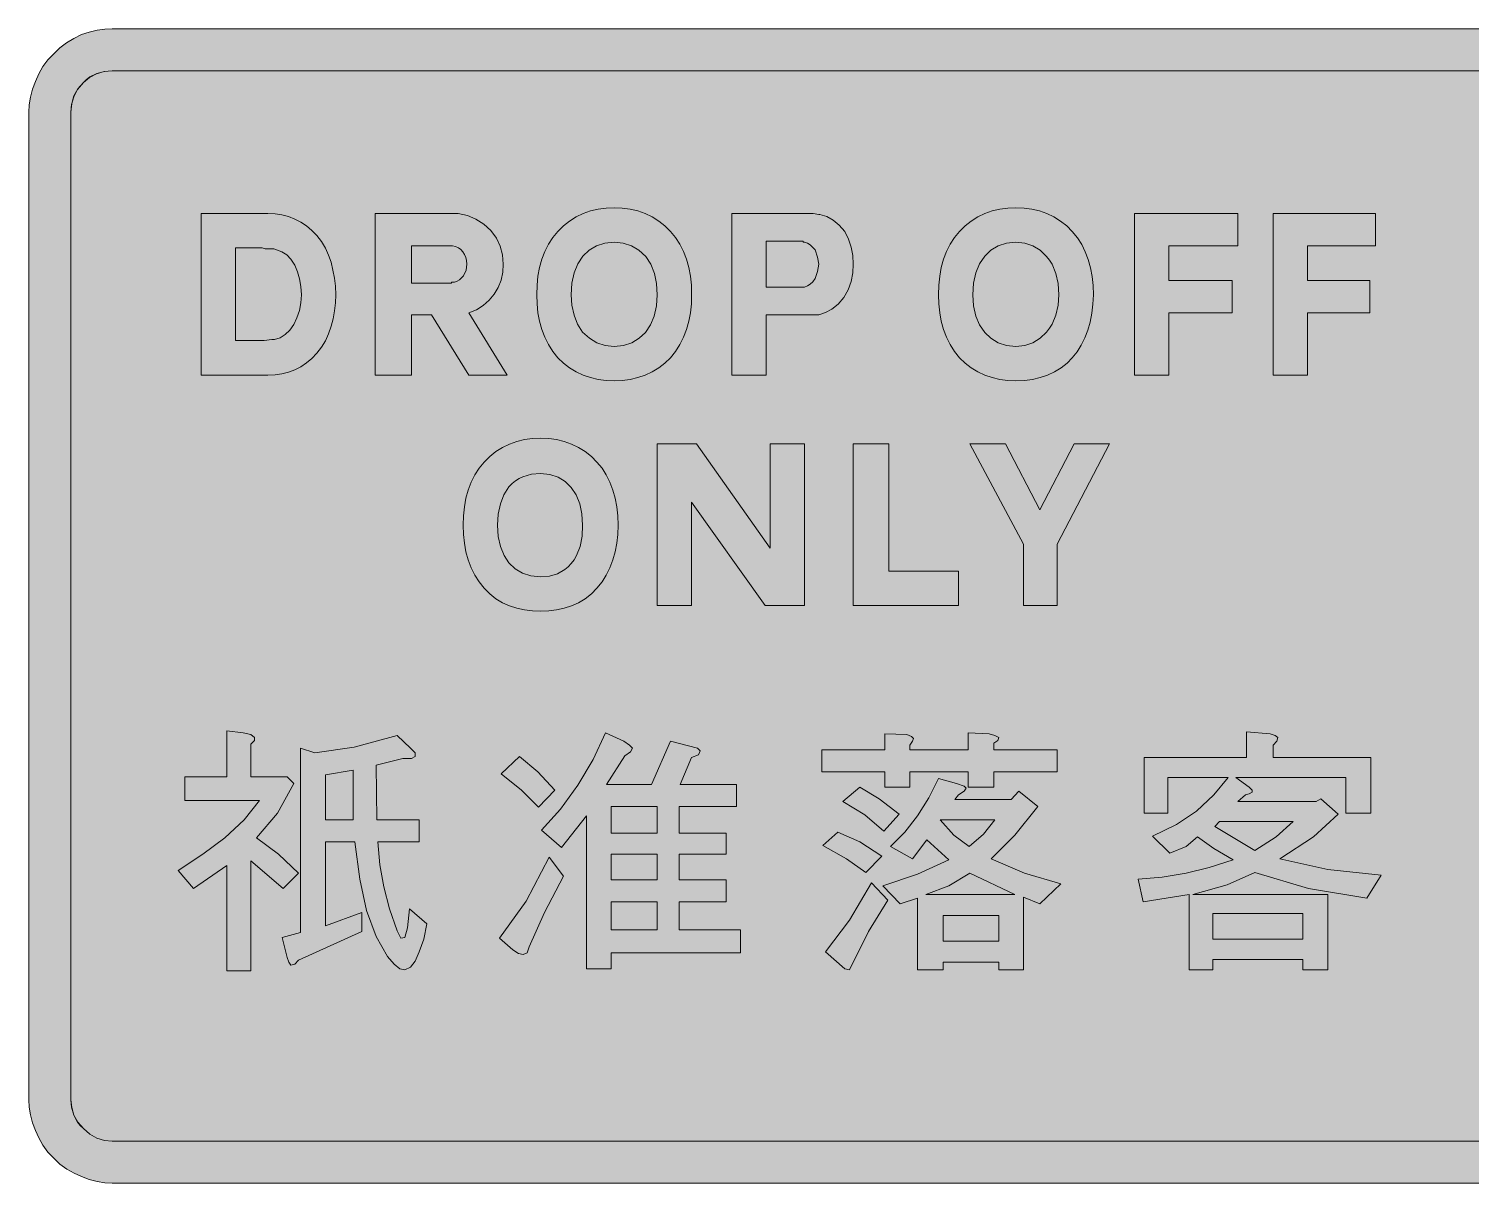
# Model space of a CAD drawing. Header units: metres. Extents: x 13 to 556, y 34 to 251.
# Drawn here: x 13.4 to 284.8, y 34.2 to 251.5 of the extents above; entities that cross this region are included whole.
import ezdxf

# ---------------------------------------------------------------- set-up
doc = ezdxf.new("R2010")
doc.units = ezdxf.units.M
doc.layers.add('FILL_BLACK_000000', color=7, linetype='Continuous', true_color=0x000000)
doc.layers.add('FILL_WHITE_FFFFFF', color=7, linetype='Continuous', true_color=0xffffff)

msp = doc.modelspace()

# ---------------------------------------------------------------- hatches: boundary and pattern name
at = {"layer": 'FILL_BLACK_000000', "true_color": 0x000000}
h = msp.add_hatch(color=7, dxfattribs=at)
h.dxf.hatch_style = 1
h.paths.add_polyline_path([(543.59, 251.19), (545.06, 250.85), (546.54, 250.38), (549.22, 248.85), (550.51, 247.9), (551.76, 246.78), (552.88, 245.64), (553.81, 244.37), (554.57, 243.01), (555.18, 241.56), (555.73, 240.08), (556.06, 238.61), (556.22, 237.18), (556.26, 235.8), (556.26, 49.86), (556.22, 48.48), (556.06, 47.05), (555.73, 45.58), (555.18, 44.1), (554.57, 42.73), (553.81, 41.35), (552.88, 40.05), (551.76, 38.88), (550.51, 37.76), (549.22, 36.83), (547.89, 36.07), (546.54, 35.46), (545.06, 34.88), (543.59, 34.49), (542.16, 34.27), (540.78, 34.2), (29.04, 34.2), (27.66, 34.27), (26.23, 34.49), (24.76, 34.88), (23.28, 35.46), (21.91, 36.07), (20.53, 36.83), (19.23, 37.76), (18.06, 38.88), (16.94, 40.05), (16.01, 41.35), (15.25, 42.73), (14.64, 44.1), (14.06, 45.58), (13.67, 47.05), (13.45, 48.48), (13.38, 49.86), (13.38, 235.8), (13.45, 237.18), (13.67, 238.61), (14.06, 240.08), (14.64, 241.56), (15.25, 243.01), (16.01, 244.37), (16.94, 245.64), (18.06, 246.78), (19.2, 247.9), (20.47, 248.85), (21.83, 249.67), (23.28, 250.38), (24.76, 250.85), (26.23, 251.19), (27.66, 251.39), (29.04, 251.46), (540.78, 251.46), (542.16, 251.39), (543.59, 251.19)])
h.paths.add_polyline_path([(27.64, 243.43), (26.2, 243.07), (24.84, 242.4), (24.21, 241.94), (23.64, 241.38), (22.54, 240.03), (21.84, 238.68), (21.43, 237.24), (21.3, 235.8), (21.3, 49.86), (21.44, 48.46), (21.86, 47.02), (22.59, 45.66), (23.64, 44.46), (24.84, 43.41), (26.2, 42.68), (27.64, 42.26), (29.04, 42.12), (540.78, 42.12), (542.18, 42.26), (543.61, 42.68), (544.98, 43.41), (546.18, 44.46), (546.79, 45.03), (547.28, 45.65), (547.98, 46.98), (548.38, 48.49), (548.52, 49.86), (548.52, 235.8), (548.36, 237.38), (547.89, 238.86), (547.15, 240.2), (546.18, 241.38), (545.01, 242.32), (543.68, 243), (542.26, 243.4), (540.78, 243.54), (29.04, 243.54), (27.64, 243.43)], flags=16)
h = msp.add_hatch(color=7, dxfattribs=at)
h.dxf.hatch_style = 1
h.paths.add_polyline_path([(126.57, 217.53), (128.01, 217.18), (129.39, 216.7), (130.7, 216.07), (131.94, 215.29), (133.1, 214.37), (134.16, 213.3), (135.11, 212.16), (135.92, 210.91), (136.6, 209.56), (137.15, 208.1), (137.58, 206.56), (137.88, 204.92), (138.06, 203.21), (138.12, 201.42), (138.06, 199.69), (137.88, 198.02), (137.58, 196.41), (137.15, 194.87), (136.6, 193.41), (135.92, 192.03), (135.11, 190.74), (134.16, 189.54), (133.1, 188.53), (131.94, 187.65), (130.7, 186.91), (129.39, 186.3), (128.01, 185.83), (126.57, 185.49), (125.07, 185.29), (123.54, 185.22), (122.01, 185.29), (120.51, 185.49), (119.07, 185.83), (117.69, 186.3), (116.38, 186.91), (115.14, 187.65), (113.98, 188.53), (112.92, 189.54), (111.97, 190.74), (111.16, 192.03), (110.48, 193.41), (109.93, 194.87), (109.5, 196.41), (109.2, 198.02), (109.02, 199.69), (108.96, 201.42), (109.02, 203.21), (109.2, 204.92), (109.5, 206.56), (109.93, 208.1), (110.48, 209.56), (111.16, 210.91), (111.97, 212.16), (112.92, 213.3), (113.98, 214.37), (115.14, 215.29), (116.38, 216.07), (117.69, 216.7), (119.07, 217.18), (120.51, 217.53), (122.01, 217.73), (123.54, 217.8), (125.07, 217.73), (126.57, 217.53)])
h.paths.add_polyline_path([(131.1, 205.42), (130.42, 207.14), (129.48, 208.62), (128.2, 209.8), (126.78, 210.64), (125.23, 211.15), (123.54, 211.32), (121.8, 211.15), (120.22, 210.63), (118.84, 209.8), (117.67, 208.66), (116.72, 207.24), (116.02, 205.55), (115.59, 203.6), (115.44, 201.42), (115.57, 199.44), (115.98, 197.57), (116.65, 195.88), (117.6, 194.4), (118.88, 193.22), (120.3, 192.37), (121.85, 191.87), (123.54, 191.7), (125.28, 191.87), (126.86, 192.38), (128.24, 193.21), (129.41, 194.33), (130.36, 195.73), (131.06, 197.4), (131.49, 199.3), (131.64, 201.42), (131.5, 203.51), (131.1, 205.42)], flags=16)
h = msp.add_hatch(color=7, dxfattribs=at)
h.dxf.hatch_style = 1
h.paths.add_polyline_path([(202.17, 217.53), (203.61, 217.18), (204.99, 216.7), (206.3, 216.07), (207.54, 215.29), (208.7, 214.37), (209.76, 213.3), (210.71, 212.15), (211.52, 210.89), (212.2, 209.51), (212.75, 208.03), (213.18, 206.48), (213.48, 204.85), (213.66, 203.16), (213.72, 201.42), (213.65, 199.63), (213.46, 197.92), (213.13, 196.28), (212.68, 194.74), (212.12, 193.28), (211.44, 191.93), (210.65, 190.68), (209.76, 189.54), (208.76, 188.53), (207.64, 187.65), (206.43, 186.91), (205.12, 186.3), (203.73, 185.83), (202.27, 185.49), (200.73, 185.29), (199.14, 185.22), (197.61, 185.29), (196.11, 185.49), (194.67, 185.83), (193.29, 186.3), (191.98, 186.91), (190.74, 187.65), (189.58, 188.53), (188.52, 189.54), (187.57, 190.74), (186.76, 192.03), (186.08, 193.41), (185.53, 194.87), (185.1, 196.41), (184.8, 198.02), (184.62, 199.69), (184.56, 201.42), (184.62, 203.21), (184.8, 204.92), (185.1, 206.56), (185.53, 208.1), (186.08, 209.56), (186.76, 210.91), (187.57, 212.16), (188.52, 213.3), (189.58, 214.37), (190.74, 215.29), (191.98, 216.07), (193.29, 216.7), (194.67, 217.18), (196.11, 217.53), (197.61, 217.73), (199.14, 217.8), (200.67, 217.73), (202.17, 217.53)])
h.paths.add_polyline_path([(206.68, 205.42), (205.95, 207.14), (205.47, 207.91), (204.9, 208.62), (203.72, 209.8), (202.36, 210.64), (200.82, 211.15), (199.14, 211.32), (197.4, 211.15), (195.82, 210.63), (194.44, 209.8), (193.27, 208.66), (192.32, 207.24), (191.62, 205.55), (191.19, 203.6), (191.04, 201.42), (191.19, 199.3), (191.62, 197.4), (192.32, 195.73), (193.27, 194.33), (194.44, 193.21), (195.82, 192.38), (197.4, 191.87), (199.14, 191.7), (200.82, 191.87), (202.36, 192.37), (203.72, 193.22), (204.9, 194.4), (205.47, 195.11), (205.95, 195.88), (206.68, 197.57), (207.1, 199.44), (207.24, 201.42), (207.1, 203.51), (206.68, 205.42)], flags=16)
h = msp.add_hatch(color=7, dxfattribs=at)
h.dxf.hatch_style = 1
h.paths.add_polyline_path([(45.78, 216.72), (58.38, 216.72), (59.71, 216.65), (61, 216.45), (62.25, 216.12), (63.44, 215.66), (64.58, 215.08), (65.64, 214.37), (66.64, 213.53), (67.56, 212.58), (68.44, 211.44), (69.18, 210.19), (69.79, 208.88), (70.26, 207.54), (70.91, 204.55), (71.1, 203.01), (71.16, 201.42), (71.1, 199.91), (70.91, 198.38), (70.63, 196.89), (70.26, 195.48), (69.79, 194.06), (69.18, 192.76), (68.44, 191.56), (67.56, 190.44), (66.64, 189.44), (65.64, 188.58), (64.58, 187.86), (63.44, 187.29), (62.25, 186.85), (61, 186.54), (59.71, 186.36), (58.38, 186.3), (45.78, 186.3), (45.78, 216.72)])
h.paths.add_polyline_path([(57.66, 192.78), (59.1, 192.96), (59.64, 192.96), (60.68, 193.33), (61.64, 193.93), (62.5, 194.76), (63.24, 195.84), (63.84, 197.04), (64.3, 198.43), (64.58, 199.92), (64.68, 201.42), (64.58, 202.98), (64.32, 204.41), (63.92, 205.75), (63.42, 207), (62.71, 208.08), (61.91, 208.91), (61.02, 209.51), (60, 209.88), (59.46, 210.06), (57.84, 210.06), (57.3, 210.24), (52.26, 210.24), (52.26, 192.78), (57.3, 192.78), (57.53, 192.78), (57.66, 192.78)], flags=16)
h = msp.add_hatch(color=7, dxfattribs=at)
h.dxf.hatch_style = 1
h.paths.add_polyline_path([(78.54, 186.3), (78.54, 216.72), (94.2, 216.72), (95.92, 216.31), (97.53, 215.64), (99.01, 214.69), (100.32, 213.48), (101.37, 212.07), (102.1, 210.53), (102.52, 208.9), (102.66, 207.18), (102.6, 205.65), (102.28, 204.18), (101.73, 202.79), (100.97, 201.51), (100.02, 200.37), (98.89, 199.38), (97.6, 198.59), (96.18, 198), (103.38, 186.3), (96.18, 186.3), (89.16, 197.64), (85.38, 197.64), (85.38, 186.3), (78.54, 186.3)])
h.paths.add_polyline_path([(92.94, 203.76), (93.48, 203.76), (93.99, 203.94), (94.45, 204.22), (95.19, 205), (95.66, 206.01), (95.82, 207.18), (95.77, 207.84), (95.63, 208.45), (95.39, 209.01), (95.08, 209.5), (94.69, 209.91), (94.23, 210.24), (93.7, 210.48), (93.12, 210.6), (85.38, 210.6), (85.38, 203.58), (92.94, 203.58), (92.94, 203.76)], flags=16)
h = msp.add_hatch(color=7, dxfattribs=at)
h.dxf.hatch_style = 1
h.paths.add_polyline_path([(164.78, 215.46), (165.91, 214.51), (166.92, 213.3), (167.63, 211.89), (168.13, 210.37), (168.44, 208.79), (168.54, 207.18), (168.44, 205.54), (168.11, 203.89), (167.55, 202.32), (166.74, 200.88), (165.7, 199.66), (164.53, 198.72), (163.3, 198.04), (162.06, 197.64), (161.7, 197.64), (160.8, 197.64), (152.16, 197.64), (152.16, 186.3), (145.68, 186.3), (145.68, 216.72), (160.98, 216.72), (162.06, 216.54), (162.13, 216.54), (162.24, 216.54), (163.55, 216.13), (164.78, 215.46)])
h.paths.add_polyline_path([(158.64, 202.86), (159.18, 202.86), (159.25, 202.86), (159.36, 202.86), (159.9, 203.06), (160.42, 203.4), (160.9, 203.87), (161.34, 204.48), (161.83, 205.76), (162.06, 207.18), (161.83, 208.46), (161.34, 209.88), (160.42, 210.8), (159.9, 211.12), (159.36, 211.32), (159.18, 211.32), (159.07, 211.48), (158.82, 211.5), (152.16, 211.5), (152.16, 202.86), (158.64, 202.86)], flags=16)
h = msp.add_hatch(color=7, dxfattribs=at)
h.dxf.hatch_style = 1
h.paths.add_polyline_path([(227.94, 186.3), (221.46, 186.3), (221.46, 216.72), (240.9, 216.72), (240.9, 210.6), (227.94, 210.6), (227.94, 204.12), (239.82, 204.12), (239.82, 198), (227.94, 198), (227.94, 186.3)])
h = msp.add_hatch(color=7, dxfattribs=at)
h.dxf.hatch_style = 1
h.paths.add_polyline_path([(254.04, 186.3), (247.56, 186.3), (247.56, 216.72), (266.82, 216.72), (266.82, 210.6), (254.04, 210.6), (254.04, 204.12), (265.74, 204.12), (265.74, 198), (254.04, 198), (254.04, 186.3)])
h = msp.add_hatch(color=7, dxfattribs=at)
h.dxf.hatch_style = 1
h.paths.add_polyline_path([(112.71, 174.15), (114.15, 173.8), (115.53, 173.32), (116.84, 172.69), (118.08, 171.91), (119.24, 170.99), (120.3, 169.92), (121.25, 168.77), (122.06, 167.51), (122.74, 166.13), (123.29, 164.65), (123.72, 163.1), (124.02, 161.47), (124.2, 159.78), (124.26, 158.04), (124.2, 156.31), (124.02, 154.64), (123.72, 153.03), (123.29, 151.49), (122.74, 150.03), (122.06, 148.65), (121.25, 147.36), (120.3, 146.16), (119.24, 145.1), (118.08, 144.19), (116.84, 143.45), (115.53, 142.85), (114.15, 142.4), (112.71, 142.08), (111.21, 141.9), (109.68, 141.84), (108.15, 141.9), (106.65, 142.08), (105.21, 142.4), (103.83, 142.85), (102.52, 143.45), (101.28, 144.19), (100.12, 145.1), (99.06, 146.16), (98.11, 147.36), (97.3, 148.65), (96.62, 150.03), (96.07, 151.49), (95.64, 153.03), (95.34, 154.64), (95.16, 156.31), (95.1, 158.04), (95.16, 159.78), (95.34, 161.47), (95.64, 163.1), (96.07, 164.65), (96.62, 166.13), (97.3, 167.51), (98.11, 168.77), (99.06, 169.92), (100.12, 170.99), (101.28, 171.91), (102.52, 172.69), (103.83, 173.32), (105.21, 173.8), (106.65, 174.15), (108.15, 174.35), (109.68, 174.42), (111.21, 174.35), (112.71, 174.15)])
h.paths.add_polyline_path([(117.05, 162.06), (116.38, 163.73), (115.46, 165.13), (114.32, 166.25), (112.97, 167.08), (111.42, 167.59), (109.68, 167.76), (107.97, 167.62), (106.37, 167.17), (105.64, 166.83), (104.95, 166.39), (104.31, 165.87), (103.74, 165.24), (102.8, 163.76), (102.12, 162.04), (101.72, 160.13), (101.58, 158.04), (101.72, 155.92), (102.14, 154.02), (102.81, 152.35), (103.74, 150.95), (104.9, 149.83), (106.29, 149), (107.88, 148.49), (109.68, 148.32), (111.36, 148.46), (112.9, 148.9), (114.26, 149.69), (114.88, 150.21), (115.44, 150.84), (116, 151.55), (116.46, 152.32), (117.13, 154.03), (117.49, 155.95), (117.6, 158.04), (117.46, 160.16), (117.05, 162.06)], flags=16)
h = msp.add_hatch(color=7, dxfattribs=at)
h.dxf.hatch_style = 1
h.paths.add_polyline_path([(152.88, 173.34), (159.36, 173.34), (159.36, 142.92), (151.98, 142.92), (138.12, 162.36), (138.12, 142.92), (131.64, 142.92), (131.64, 173.34), (139.02, 173.34), (152.88, 153.72), (152.88, 173.34)])
h = msp.add_hatch(color=7, dxfattribs=at)
h.dxf.hatch_style = 1
h.paths.add_polyline_path([(175.2, 149.4), (188.34, 149.4), (188.34, 142.92), (168.54, 142.92), (168.54, 173.34), (175.2, 173.34), (175.2, 149.4)])
h = msp.add_hatch(color=7, dxfattribs=at)
h.dxf.hatch_style = 1
h.paths.add_polyline_path([(197.16, 173.34), (203.64, 160.92), (210.12, 173.34), (216.78, 173.34), (206.88, 154.44), (206.88, 142.92), (200.58, 142.92), (200.58, 154.44), (190.5, 173.34), (197.16, 173.34)])
h = msp.add_hatch(color=7, dxfattribs=at)
h.dxf.hatch_style = 1
h.paths.add_polyline_path([(42.72, 110.7), (50.64, 110.7), (50.64, 119.34), (53.7, 118.98), (55.14, 118.62), (55.86, 118.08), (55.86, 117.54), (55.14, 116.82), (55.14, 110.7), (61.98, 110.7), (63.24, 109.44), (60.18, 103.86), (56.22, 99.18), (60.36, 96.12), (64.14, 92.52), (61.26, 89.64), (55.14, 94.86), (55.14, 74.16), (50.64, 74.16), (50.64, 93.96), (44.34, 89.64), (41.46, 93.06), (46.14, 96.12), (50.28, 99.18), (53.88, 102.6), (56.76, 106.2), (42.72, 106.2), (42.72, 110.7)])
h = msp.add_hatch(color=7, dxfattribs=at)
h.dxf.hatch_style = 1
h.paths.add_polyline_path([(74.58, 116.28), (82.68, 118.44), (85.2, 116.1), (86.1, 115.2), (86.1, 114.48), (85.38, 114.12), (83.76, 114.12), (78.72, 112.86), (78.9, 102.6), (86.82, 102.6), (86.82, 98.46), (79.08, 98.46), (79.44, 94.14), (80.16, 90), (81.24, 85.86), (82.68, 81.72), (83.4, 80.28), (84.12, 80.46), (84.66, 82.26), (85.02, 85.86), (88.26, 82.98), (87.72, 80.1), (86.82, 77.76), (86.1, 75.96), (85.2, 74.88), (84.12, 74.34), (83.22, 74.52), (82.14, 75.42), (80.88, 76.86), (78.72, 80.64), (76.92, 85.5), (75.66, 91.44), (74.76, 98.46), (69.18, 98.46), (69.18, 82.62), (76.02, 85.14), (76.02, 81.54), (64.14, 76.14), (63.42, 75.42), (62.7, 75.24), (62.34, 75.78), (61.98, 76.68), (61.08, 80.46), (64.5, 81.36), (64.5, 116.1), (67.2, 115.2), (74.58, 116.28)])
h.paths.add_polyline_path([(74.4, 111.96), (69.18, 111.06), (69.18, 102.6), (74.4, 102.6), (74.4, 111.96)], flags=16)
h = msp.add_hatch(color=7, dxfattribs=at)
h.dxf.hatch_style = 1
h.paths.add_polyline_path([(121.92, 118.98), (125.34, 117.36), (126.42, 116.64), (126.96, 116.1), (126.6, 115.38), (125.52, 114.66), (122.1, 109.26), (130.56, 109.26), (134.16, 117.36), (139.2, 116.1), (139.74, 115.56), (139.38, 114.84), (138.12, 114.3), (135.96, 109.26), (146.58, 109.26), (146.58, 105.12), (135.78, 105.12), (135.78, 100.08), (144.6, 100.08), (144.6, 96.12), (135.78, 96.12), (135.78, 91.26), (144.6, 91.26), (144.6, 87.12), (135.78, 87.12), (135.78, 81.9), (147.3, 81.9), (147.3, 77.58), (123, 77.58), (123, 74.52), (118.32, 74.52), (118.32, 103.32), (113.64, 97.38), (109.86, 100.62), (113.46, 104.58), (116.7, 109.08), (119.58, 113.94), (121.92, 118.98)])
h.paths.add_polyline_path([(123, 91.26), (131.64, 91.26), (131.64, 96.12), (123, 96.12), (123, 91.26)], flags=16)
h.paths.add_polyline_path([(123, 105.12), (123, 100.08), (131.64, 100.08), (131.64, 105.12), (123, 105.12)], flags=16)
h.paths.add_polyline_path([(131.64, 87.12), (123, 87.12), (123, 81.9), (131.64, 81.9), (131.64, 87.12)], flags=16)
h = msp.add_hatch(color=7, dxfattribs=at)
h.dxf.hatch_style = 1
h.paths.add_polyline_path([(174.48, 115.74), (174.48, 118.8), (178.62, 118.62), (179.52, 118.26), (179.88, 117.9), (179.7, 117.36), (179.16, 116.64), (179.16, 115.74), (190.14, 115.74), (190.14, 118.98), (194.1, 118.8), (195.18, 118.44), (195.9, 118.08), (195.72, 117.54), (195, 117), (195, 115.74), (206.88, 115.74), (206.88, 111.6), (195, 111.6), (195, 108.72), (190.14, 108.72), (190.14, 111.6), (179.16, 111.6), (179.16, 108.72), (174.48, 108.72), (174.48, 111.6), (162.6, 111.6), (162.6, 115.74), (174.48, 115.74)])
h = msp.add_hatch(color=7, dxfattribs=at)
h.dxf.hatch_style = 1
h.paths.add_polyline_path([(242.52, 114.3), (242.52, 119.16), (247.02, 118.8), (247.92, 118.44), (248.46, 118.08), (248.28, 117.36), (247.56, 116.64), (247.56, 114.3), (265.92, 114.3), (265.92, 103.86), (261.24, 103.86), (261.24, 110.52), (240.54, 110.52), (243.06, 108.72), (243.6, 108.18), (243.6, 107.82), (243.06, 107.46), (242.34, 107.28), (240.9, 106.02), (255.66, 106.02), (256.56, 106.56), (259.8, 103.68), (255.12, 99.36), (248.82, 95.22), (257.82, 93.24), (267.9, 92.16), (265.2, 87.84), (254.22, 89.64), (244.14, 92.7), (238.92, 90.36), (232.44, 88.56), (257.82, 88.56), (257.82, 74.34), (253.14, 74.34), (253.14, 76.32), (236.22, 76.32), (236.22, 74.34), (231.72, 74.34), (231.72, 88.56), (223.08, 87.12), (222.18, 91.44), (226.68, 91.8), (231.18, 92.52), (235.5, 93.6), (240, 95.04), (236.4, 97.2), (233.34, 99.36), (231.18, 97.56), (228.12, 96.3), (224.88, 99.54), (229.38, 101.7), (233.16, 104.22), (236.4, 107.28), (239.1, 110.52), (227.76, 110.52), (227.76, 103.86), (223.26, 103.86), (223.26, 114.3), (242.52, 114.3)])
h.paths.add_polyline_path([(251.34, 102.24), (237.48, 102.24), (236.58, 101.34), (244.14, 96.84), (248.1, 99.36), (251.34, 102.24)], flags=16)
h.paths.add_polyline_path([(253.14, 84.96), (236.22, 84.96), (236.22, 80.1), (253.14, 80.1), (253.14, 84.96)], flags=16)
h = msp.add_hatch(color=7, dxfattribs=at)
h.dxf.hatch_style = 1
h.paths.add_polyline_path([(106.08, 108.18), (102.3, 111.24), (105.72, 114.48), (109.14, 111.6), (112.38, 108.18), (109.32, 104.94), (106.08, 108.18)])
h = msp.add_hatch(color=7, dxfattribs=at)
h.dxf.hatch_style = 1
h.paths.add_polyline_path([(173.4, 106.56), (177.18, 103.68), (174.3, 100.44), (170.7, 103.5), (166.56, 106.02), (169.8, 108.72), (173.4, 106.56)])
h = msp.add_hatch(color=7, dxfattribs=at)
h.dxf.hatch_style = 1
h.paths.add_polyline_path([(184.56, 110.34), (187.98, 109.44), (189.42, 108.9), (189.78, 108.54), (189.42, 108), (188.34, 107.28), (187.62, 106.38), (198.24, 106.38), (199.68, 108), (203.28, 105.12), (198.96, 99.72), (194.46, 95.22), (200.76, 92.52), (207.6, 90.54), (203.64, 86.76), (200.58, 88.02), (200.58, 74.34), (195.9, 74.34), (195.9, 75.78), (185.46, 75.78), (185.46, 74.34), (180.6, 74.34), (180.6, 87.84), (177.36, 86.76), (174.12, 90.18), (180.6, 92.34), (186.54, 95.04), (182.4, 98.82), (179.7, 95.22), (175.56, 97.56), (178.26, 100.26), (180.6, 103.32), (182.76, 106.74), (184.56, 110.34)])
h.paths.add_polyline_path([(195.18, 102.6), (184.92, 102.6), (187.44, 99.72), (190.32, 97.56), (193.02, 99.9), (195.18, 102.6)], flags=16)
h.paths.add_polyline_path([(182.22, 88.56), (198.96, 88.56), (190.5, 92.52), (186.54, 90.18), (182.22, 88.56)], flags=16)
h.paths.add_polyline_path([(195.9, 84.6), (185.46, 84.6), (185.46, 79.74), (195.9, 79.74), (195.9, 84.6)], flags=16)
h = msp.add_hatch(color=7, dxfattribs=at)
h.dxf.hatch_style = 1
h.paths.add_polyline_path([(169.8, 98.46), (173.94, 95.76), (170.88, 92.7), (167.28, 95.22), (162.78, 97.74), (165.66, 100.26), (169.8, 98.46)])
h = msp.add_hatch(color=7, dxfattribs=at)
h.dxf.hatch_style = 1
h.paths.add_polyline_path([(106.98, 87.3), (111.3, 95.58), (114, 91.98), (110.4, 85.14), (107.52, 78.66), (107.16, 77.58), (106.44, 77.22), (105.54, 77.4), (104.46, 78.12), (101.94, 80.28), (106.98, 87.3)])
h = msp.add_hatch(color=7, dxfattribs=at)
h.dxf.hatch_style = 1
h.paths.add_polyline_path([(167.82, 83.7), (171.96, 90.72), (175.02, 87.48), (171.42, 81.54), (167.82, 74.34), (166.92, 74.52), (163.32, 77.76), (167.82, 83.7)])
at = {"layer": 'FILL_WHITE_FFFFFF', "true_color": 0xffffff}
h = msp.add_hatch(color=7, dxfattribs=at)
h.dxf.hatch_style = 1
h.paths.add_polyline_path([(540.78, 243.54), (542.15, 243.47), (542.88, 243.31), (543.66, 243), (544.99, 242.32), (546.18, 241.38), (547.28, 240.03), (547.98, 238.68), (548.39, 237.24), (548.52, 235.8), (548.52, 49.86), (548.38, 48.46), (547.96, 47.02), (547.23, 45.66), (546.18, 44.46), (544.98, 43.41), (543.62, 42.68), (542.18, 42.26), (540.78, 42.12), (29.04, 42.12), (27.64, 42.26), (26.2, 42.68), (24.84, 43.41), (23.64, 44.46), (23.03, 45.03), (22.54, 45.65), (21.84, 46.98), (21.43, 48.49), (21.3, 49.86), (21.3, 235.8), (21.44, 237.38), (21.86, 238.86), (22.59, 240.2), (23.64, 241.38), (24.81, 242.32), (26.14, 243), (27.56, 243.4), (29.04, 243.54), (540.78, 243.54)])

# ---------------------------------------------------------------- linework, layer by layer
at = {"layer": 'FILL_BLACK_000000', "lineweight": 0, "true_color": 0x000000}
for points in [[(540.78, 34.2), (29.04, 34.2), (27.66, 34.27), (26.23, 34.49), (24.76, 34.88), (23.28, 35.46), (21.91, 36.07), (20.53, 36.83), (19.23, 37.76), (18.06, 38.88), (16.94, 40.05), (16.01, 41.35), (15.25, 42.73), (14.64, 44.1), (14.06, 45.58), (13.67, 47.05), (13.45, 48.48), (13.38, 49.86), (13.38, 235.8), (13.45, 237.18), (13.67, 238.61), (14.06, 240.08), (14.64, 241.56), (15.25, 243.01), (16.01, 244.37), (16.94, 245.64), (18.06, 246.78), (19.2, 247.9), (20.47, 248.85), (21.83, 249.67), (23.28, 250.38), (24.76, 250.85), (26.23, 251.19), (27.66, 251.39), (29.04, 251.46), (540.78, 251.46)], [(540.78, 243.54), (29.04, 243.54), (27.64, 243.43), (26.2, 243.07), (24.84, 242.4), (24.21, 241.94), (23.64, 241.38), (22.54, 240.03), (21.84, 238.68), (21.43, 237.24), (21.3, 235.8), (21.3, 49.86), (21.44, 48.46), (21.86, 47.02), (22.59, 45.66), (23.64, 44.46), (24.84, 43.41), (26.2, 42.68), (27.64, 42.26), (29.04, 42.12), (540.78, 42.12)]]:
    msp.add_lwpolyline(points, dxfattribs=at)
for points in [[(126.57, 217.53), (128.01, 217.18), (129.39, 216.7), (130.7, 216.07), (131.94, 215.29), (133.1, 214.37), (134.16, 213.3), (135.11, 212.16), (135.92, 210.91), (136.6, 209.56), (137.15, 208.1), (137.58, 206.56), (137.88, 204.92), (138.06, 203.21), (138.12, 201.42), (138.06, 199.69), (137.88, 198.02), (137.58, 196.41), (137.15, 194.87), (136.6, 193.41), (135.92, 192.03), (135.11, 190.74), (134.16, 189.54), (133.1, 188.53), (131.94, 187.65), (130.7, 186.91), (129.39, 186.3), (128.01, 185.83), (126.57, 185.49), (125.07, 185.29), (123.54, 185.22), (122.01, 185.29), (120.51, 185.49), (119.07, 185.83), (117.69, 186.3), (116.38, 186.91), (115.14, 187.65), (113.98, 188.53), (112.92, 189.54), (111.97, 190.74), (111.16, 192.03), (110.48, 193.41), (109.93, 194.87), (109.5, 196.41), (109.2, 198.02), (109.02, 199.69), (108.96, 201.42), (109.02, 203.21), (109.2, 204.92), (109.5, 206.56), (109.93, 208.1), (110.48, 209.56), (111.16, 210.91), (111.97, 212.16), (112.92, 213.3), (113.98, 214.37), (115.14, 215.29), (116.38, 216.07), (117.69, 216.7), (119.07, 217.18), (120.51, 217.53), (122.01, 217.73), (123.54, 217.8), (125.07, 217.73)], [(202.17, 217.53), (203.61, 217.18), (204.99, 216.7), (206.3, 216.07), (207.54, 215.29), (208.7, 214.37), (209.76, 213.3), (210.71, 212.15), (211.52, 210.89), (212.2, 209.51), (212.75, 208.03), (213.18, 206.48), (213.48, 204.85), (213.66, 203.16), (213.72, 201.42), (213.65, 199.63), (213.46, 197.92), (213.13, 196.28), (212.68, 194.74), (212.12, 193.28), (211.44, 191.93), (210.65, 190.68), (209.76, 189.54), (208.76, 188.53), (207.64, 187.65), (206.43, 186.91), (205.12, 186.3), (203.73, 185.83), (202.27, 185.49), (200.73, 185.29), (199.14, 185.22), (197.61, 185.29), (196.11, 185.49), (194.67, 185.83), (193.29, 186.3), (191.98, 186.91), (190.74, 187.65), (189.58, 188.53), (188.52, 189.54), (187.57, 190.74), (186.76, 192.03), (186.08, 193.41), (185.53, 194.87), (185.1, 196.41), (184.8, 198.02), (184.62, 199.69), (184.56, 201.42), (184.62, 203.21), (184.8, 204.92), (185.1, 206.56), (185.53, 208.1), (186.08, 209.56), (186.76, 210.91), (187.57, 212.16), (188.52, 213.3), (189.58, 214.37), (190.74, 215.29), (191.98, 216.07), (193.29, 216.7), (194.67, 217.18), (196.11, 217.53), (197.61, 217.73), (199.14, 217.8), (200.67, 217.73)], [(45.78, 216.72), (58.38, 216.72), (59.71, 216.65), (61, 216.45), (62.25, 216.12), (63.44, 215.66), (64.58, 215.08), (65.64, 214.37), (66.64, 213.53), (67.56, 212.58), (68.44, 211.44), (69.18, 210.19), (69.79, 208.88), (70.26, 207.54), (70.91, 204.55), (71.1, 203.01), (71.16, 201.42), (71.1, 199.91), (70.91, 198.38), (70.63, 196.89), (70.26, 195.48), (69.79, 194.06), (69.18, 192.76), (68.44, 191.56), (67.56, 190.44), (66.64, 189.44), (65.64, 188.58), (64.58, 187.86), (63.44, 187.29), (62.25, 186.85), (61, 186.54), (59.71, 186.36), (58.38, 186.3), (45.78, 186.3)], [(78.54, 186.3), (78.54, 216.72), (94.2, 216.72), (95.92, 216.31), (97.53, 215.64), (99.01, 214.69), (100.32, 213.48), (101.37, 212.07), (102.1, 210.53), (102.52, 208.9), (102.66, 207.18), (102.6, 205.65), (102.28, 204.18), (101.73, 202.79), (100.97, 201.51), (100.02, 200.37), (98.89, 199.38), (97.6, 198.59), (96.18, 198), (103.38, 186.3), (96.18, 186.3), (89.16, 197.64), (85.38, 197.64), (85.38, 186.3)], [(164.78, 215.46), (165.91, 214.51), (166.92, 213.3), (167.63, 211.89), (168.13, 210.37), (168.44, 208.79), (168.54, 207.18), (168.44, 205.54), (168.11, 203.89), (167.55, 202.32), (166.74, 200.88), (165.7, 199.66), (164.53, 198.72), (163.3, 198.04), (162.06, 197.64), (161.7, 197.64), (160.8, 197.64), (152.16, 197.64), (152.16, 186.3), (145.68, 186.3), (145.68, 216.72), (160.98, 216.72), (162.06, 216.54), (162.13, 216.54), (162.24, 216.54), (163.55, 216.13)], [(227.94, 186.3), (221.46, 186.3), (221.46, 216.72), (240.9, 216.72), (240.9, 210.6), (227.94, 210.6), (227.94, 204.12), (239.82, 204.12), (239.82, 198), (227.94, 198)], [(254.04, 186.3), (247.56, 186.3), (247.56, 216.72), (266.82, 216.72), (266.82, 210.6), (254.04, 210.6), (254.04, 204.12), (265.74, 204.12), (265.74, 198), (254.04, 198)], [(57.66, 192.78), (59.1, 192.96), (59.64, 192.96), (60.68, 193.33), (61.64, 193.93), (62.5, 194.76), (63.24, 195.84), (63.84, 197.04), (64.3, 198.43), (64.58, 199.92), (64.68, 201.42), (64.58, 202.98), (64.32, 204.41), (63.92, 205.75), (63.42, 207), (62.71, 208.08), (61.91, 208.91), (61.02, 209.51), (60, 209.88), (59.46, 210.06), (57.84, 210.06), (57.3, 210.24), (52.26, 210.24), (52.26, 192.78), (57.3, 192.78), (57.53, 192.78)], [(92.94, 203.76), (93.48, 203.76), (93.99, 203.94), (94.45, 204.22), (95.19, 205), (95.66, 206.01), (95.82, 207.18), (95.77, 207.84), (95.63, 208.45), (95.39, 209.01), (95.08, 209.5), (94.69, 209.91), (94.23, 210.24), (93.7, 210.48), (93.12, 210.6), (85.38, 210.6), (85.38, 203.58), (92.94, 203.58)], [(131.1, 205.42), (130.42, 207.14), (129.48, 208.62), (128.2, 209.8), (126.78, 210.64), (125.23, 211.15), (123.54, 211.32), (121.8, 211.15), (120.22, 210.63), (118.84, 209.8), (117.67, 208.66), (116.72, 207.24), (116.02, 205.55), (115.59, 203.6), (115.44, 201.42), (115.57, 199.44), (115.98, 197.57), (116.65, 195.88), (117.6, 194.4), (118.88, 193.22), (120.3, 192.37), (121.85, 191.87), (123.54, 191.7), (125.28, 191.87), (126.86, 192.38), (128.24, 193.21), (129.41, 194.33), (130.36, 195.73), (131.06, 197.4), (131.49, 199.3), (131.64, 201.42), (131.5, 203.51)], [(158.64, 202.86), (159.18, 202.86), (159.25, 202.86), (159.36, 202.86), (159.9, 203.06), (160.42, 203.4), (160.9, 203.87), (161.34, 204.48), (161.83, 205.76), (162.06, 207.18), (161.83, 208.46), (161.34, 209.88), (160.42, 210.8), (159.9, 211.12), (159.36, 211.32), (159.18, 211.32), (159.07, 211.48), (158.82, 211.5), (152.16, 211.5), (152.16, 202.86)], [(206.68, 205.42), (205.95, 207.14), (205.47, 207.91), (204.9, 208.62), (203.72, 209.8), (202.36, 210.64), (200.82, 211.15), (199.14, 211.32), (197.4, 211.15), (195.82, 210.63), (194.44, 209.8), (193.27, 208.66), (192.32, 207.24), (191.62, 205.55), (191.19, 203.6), (191.04, 201.42), (191.19, 199.3), (191.62, 197.4), (192.32, 195.73), (193.27, 194.33), (194.44, 193.21), (195.82, 192.38), (197.4, 191.87), (199.14, 191.7), (200.82, 191.87), (202.36, 192.37), (203.72, 193.22), (204.9, 194.4), (205.47, 195.11), (205.95, 195.88), (206.68, 197.57), (207.1, 199.44), (207.24, 201.42), (207.1, 203.51)], [(112.71, 174.15), (114.15, 173.8), (115.53, 173.32), (116.84, 172.69), (118.08, 171.91), (119.24, 170.99), (120.3, 169.92), (121.25, 168.77), (122.06, 167.51), (122.74, 166.13), (123.29, 164.65), (123.72, 163.1), (124.02, 161.47), (124.2, 159.78), (124.26, 158.04), (124.2, 156.31), (124.02, 154.64), (123.72, 153.03), (123.29, 151.49), (122.74, 150.03), (122.06, 148.65), (121.25, 147.36), (120.3, 146.16), (119.24, 145.1), (118.08, 144.19), (116.84, 143.45), (115.53, 142.85), (114.15, 142.4), (112.71, 142.08), (111.21, 141.9), (109.68, 141.84), (108.15, 141.9), (106.65, 142.08), (105.21, 142.4), (103.83, 142.85), (102.52, 143.45), (101.28, 144.19), (100.12, 145.1), (99.06, 146.16), (98.11, 147.36), (97.3, 148.65), (96.62, 150.03), (96.07, 151.49), (95.64, 153.03), (95.34, 154.64), (95.16, 156.31), (95.1, 158.04), (95.16, 159.78), (95.34, 161.47), (95.64, 163.1), (96.07, 164.65), (96.62, 166.13), (97.3, 167.51), (98.11, 168.77), (99.06, 169.92), (100.12, 170.99), (101.28, 171.91), (102.52, 172.69), (103.83, 173.32), (105.21, 173.8), (106.65, 174.15), (108.15, 174.35), (109.68, 174.42), (111.21, 174.35)], [(152.88, 173.34), (159.36, 173.34), (159.36, 142.92), (151.98, 142.92), (138.12, 162.36), (138.12, 142.92), (131.64, 142.92), (131.64, 173.34), (139.02, 173.34), (152.88, 153.72)], [(175.2, 149.4), (188.34, 149.4), (188.34, 142.92), (168.54, 142.92), (168.54, 173.34), (175.2, 173.34)], [(197.16, 173.34), (203.64, 160.92), (210.12, 173.34), (216.78, 173.34), (206.88, 154.44), (206.88, 142.92), (200.58, 142.92), (200.58, 154.44), (190.5, 173.34)], [(117.05, 162.06), (116.38, 163.73), (115.46, 165.13), (114.32, 166.25), (112.97, 167.08), (111.42, 167.59), (109.68, 167.76), (107.97, 167.62), (106.37, 167.17), (105.64, 166.83), (104.95, 166.39), (104.31, 165.87), (103.74, 165.24), (102.8, 163.76), (102.12, 162.04), (101.72, 160.13), (101.58, 158.04), (101.72, 155.92), (102.14, 154.02), (102.81, 152.35), (103.74, 150.95), (104.9, 149.83), (106.29, 149), (107.88, 148.49), (109.68, 148.32), (111.36, 148.46), (112.9, 148.9), (114.26, 149.69), (114.88, 150.21), (115.44, 150.84), (116, 151.55), (116.46, 152.32), (117.13, 154.03), (117.49, 155.95), (117.6, 158.04), (117.46, 160.16)], [(42.72, 110.7), (50.64, 110.7), (50.64, 119.34), (53.7, 118.98), (55.14, 118.62), (55.86, 118.08), (55.86, 117.54), (55.14, 116.82), (55.14, 110.7), (61.98, 110.7), (63.24, 109.44), (60.18, 103.86), (56.22, 99.18), (60.36, 96.12), (64.14, 92.52), (61.26, 89.64), (55.14, 94.86), (55.14, 74.16), (50.64, 74.16), (50.64, 93.96), (44.34, 89.64), (41.46, 93.06), (46.14, 96.12), (50.28, 99.18), (53.88, 102.6), (56.76, 106.2), (42.72, 106.2)], [(74.58, 116.28), (82.68, 118.44), (85.2, 116.1), (86.1, 115.2), (86.1, 114.48), (85.38, 114.12), (83.76, 114.12), (78.72, 112.86), (78.9, 102.6), (86.82, 102.6), (86.82, 98.46), (79.08, 98.46), (79.44, 94.14), (80.16, 90), (81.24, 85.86), (82.68, 81.72), (83.4, 80.28), (84.12, 80.46), (84.66, 82.26), (85.02, 85.86), (88.26, 82.98), (87.72, 80.1), (86.82, 77.76), (86.1, 75.96), (85.2, 74.88), (84.12, 74.34), (83.22, 74.52), (82.14, 75.42), (80.88, 76.86), (78.72, 80.64), (76.92, 85.5), (75.66, 91.44), (74.76, 98.46), (69.18, 98.46), (69.18, 82.62), (76.02, 85.14), (76.02, 81.54), (64.14, 76.14), (63.42, 75.42), (62.7, 75.24), (62.34, 75.78), (61.98, 76.68), (61.08, 80.46), (64.5, 81.36), (64.5, 116.1), (67.2, 115.2)], [(121.92, 118.98), (125.34, 117.36), (126.42, 116.64), (126.96, 116.1), (126.6, 115.38), (125.52, 114.66), (122.1, 109.26), (130.56, 109.26), (134.16, 117.36), (139.2, 116.1), (139.74, 115.56), (139.38, 114.84), (138.12, 114.3), (135.96, 109.26), (146.58, 109.26), (146.58, 105.12), (135.78, 105.12), (135.78, 100.08), (144.6, 100.08), (144.6, 96.12), (135.78, 96.12), (135.78, 91.26), (144.6, 91.26), (144.6, 87.12), (135.78, 87.12), (135.78, 81.9), (147.3, 81.9), (147.3, 77.58), (123, 77.58), (123, 74.52), (118.32, 74.52), (118.32, 103.32), (113.64, 97.38), (109.86, 100.62), (113.46, 104.58), (116.7, 109.08), (119.58, 113.94)], [(174.48, 115.74), (174.48, 118.8), (178.62, 118.62), (179.52, 118.26), (179.88, 117.9), (179.7, 117.36), (179.16, 116.64), (179.16, 115.74), (190.14, 115.74), (190.14, 118.98), (194.1, 118.8), (195.18, 118.44), (195.9, 118.08), (195.72, 117.54), (195, 117), (195, 115.74), (206.88, 115.74), (206.88, 111.6), (195, 111.6), (195, 108.72), (190.14, 108.72), (190.14, 111.6), (179.16, 111.6), (179.16, 108.72), (174.48, 108.72), (174.48, 111.6), (162.6, 111.6), (162.6, 115.74)], [(242.52, 114.3), (242.52, 119.16), (247.02, 118.8), (247.92, 118.44), (248.46, 118.08), (248.28, 117.36), (247.56, 116.64), (247.56, 114.3), (265.92, 114.3), (265.92, 103.86), (261.24, 103.86), (261.24, 110.52), (240.54, 110.52), (243.06, 108.72), (243.6, 108.18), (243.6, 107.82), (243.06, 107.46), (242.34, 107.28), (240.9, 106.02), (255.66, 106.02), (256.56, 106.56), (259.8, 103.68), (255.12, 99.36), (248.82, 95.22), (257.82, 93.24), (267.9, 92.16), (265.2, 87.84), (254.22, 89.64), (244.14, 92.7), (238.92, 90.36), (232.44, 88.56), (257.82, 88.56), (257.82, 74.34), (253.14, 74.34), (253.14, 76.32), (236.22, 76.32), (236.22, 74.34), (231.72, 74.34), (231.72, 88.56), (223.08, 87.12), (222.18, 91.44), (226.68, 91.8), (231.18, 92.52), (235.5, 93.6), (240, 95.04), (236.4, 97.2), (233.34, 99.36), (231.18, 97.56), (228.12, 96.3), (224.88, 99.54), (229.38, 101.7), (233.16, 104.22), (236.4, 107.28), (239.1, 110.52), (227.76, 110.52), (227.76, 103.86), (223.26, 103.86), (223.26, 114.3)], [(106.08, 108.18), (102.3, 111.24), (105.72, 114.48), (109.14, 111.6), (112.38, 108.18), (109.32, 104.94)], [(74.4, 111.96), (69.18, 111.06), (69.18, 102.6), (74.4, 102.6)], [(173.4, 106.56), (177.18, 103.68), (174.3, 100.44), (170.7, 103.5), (166.56, 106.02), (169.8, 108.72)], [(184.56, 110.34), (187.98, 109.44), (189.42, 108.9), (189.78, 108.54), (189.42, 108), (188.34, 107.28), (187.62, 106.38), (198.24, 106.38), (199.68, 108), (203.28, 105.12), (198.96, 99.72), (194.46, 95.22), (200.76, 92.52), (207.6, 90.54), (203.64, 86.76), (200.58, 88.02), (200.58, 74.34), (195.9, 74.34), (195.9, 75.78), (185.46, 75.78), (185.46, 74.34), (180.6, 74.34), (180.6, 87.84), (177.36, 86.76), (174.12, 90.18), (180.6, 92.34), (186.54, 95.04), (182.4, 98.82), (179.7, 95.22), (175.56, 97.56), (178.26, 100.26), (180.6, 103.32), (182.76, 106.74)], [(123, 105.12), (123, 100.08), (131.64, 100.08), (131.64, 105.12)], [(195.18, 102.6), (184.92, 102.6), (187.44, 99.72), (190.32, 97.56), (193.02, 99.9)], [(251.34, 102.24), (237.48, 102.24), (236.58, 101.34), (244.14, 96.84), (248.1, 99.36)], [(169.8, 98.46), (173.94, 95.76), (170.88, 92.7), (167.28, 95.22), (162.78, 97.74), (165.66, 100.26)], [(106.98, 87.3), (111.3, 95.58), (114, 91.98), (110.4, 85.14), (107.52, 78.66), (107.16, 77.58), (106.44, 77.22), (105.54, 77.4), (104.46, 78.12), (101.94, 80.28)], [(123, 91.26), (131.64, 91.26), (131.64, 96.12), (123, 96.12)], [(182.22, 88.56), (198.96, 88.56), (190.5, 92.52), (186.54, 90.18)], [(167.82, 83.7), (171.96, 90.72), (175.02, 87.48), (171.42, 81.54), (167.82, 74.34), (166.92, 74.52), (163.32, 77.76)], [(131.64, 87.12), (123, 87.12), (123, 81.9), (131.64, 81.9)], [(195.9, 84.6), (185.46, 84.6), (185.46, 79.74), (195.9, 79.74)], [(253.14, 84.96), (236.22, 84.96), (236.22, 80.1), (253.14, 80.1)]]:
    msp.add_lwpolyline(points, close=True, dxfattribs=at)
at = {"layer": 'FILL_WHITE_FFFFFF', "lineweight": 0, "true_color": 0xffffff}
msp.add_lwpolyline([(540.78, 42.12), (29.04, 42.12), (27.64, 42.26), (26.2, 42.68), (24.84, 43.41), (23.64, 44.46), (23.03, 45.03), (22.54, 45.65), (21.84, 46.98), (21.43, 48.49), (21.3, 49.86), (21.3, 235.8), (21.44, 237.38), (21.86, 238.86), (22.59, 240.2), (23.64, 241.38), (24.81, 242.32), (26.14, 243), (27.56, 243.4), (29.04, 243.54), (540.78, 243.54)], dxfattribs=at)

doc.saveas('drawing.dxf')
